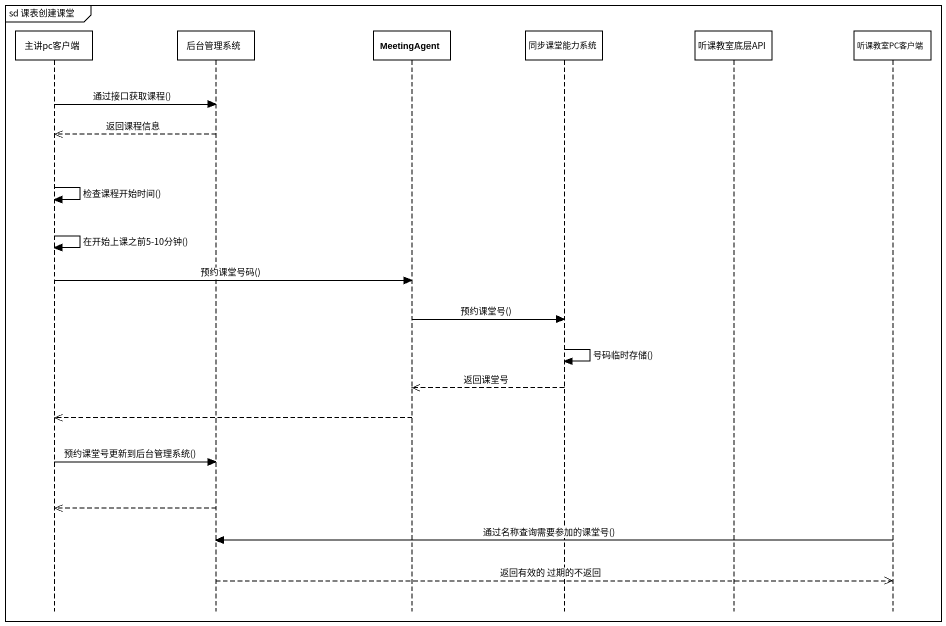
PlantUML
@startuml
mainframe sd 课表创建课堂
hide footbox
participant 主讲pc客户端
participant 后台管理系统
participant MeetingAgent
participant 同步课堂能力系统
participant 听课教室底层API
participant 听课教室PC客户端

主讲pc客户端 -> 后台管理系统 : 通过接口获取课程()
后台管理系统 -->> 主讲pc客户端 : 返回课程信息
主讲pc客户端 -> 主讲pc客户端 : 检查课程开始时间()
主讲pc客户端 -> 主讲pc客户端 : 在开始上课之前5-10分钟()
主讲pc客户端 -> MeetingAgent : 预约课堂号码()
MeetingAgent -> 同步课堂能力系统 : 预约课堂号()
同步课堂能力系统 -> 同步课堂能力系统 : 号码临时存储()
同步课堂能力系统 -->> MeetingAgent : 返回课堂号
MeetingAgent -->> 主讲pc客户端
主讲pc客户端 -> 后台管理系统 : 预约课堂号更新到后台管理系统()
后台管理系统 -->> 主讲pc客户端
听课教室PC客户端 -> 后台管理系统 : 通过名称查询需要参加的课堂号()
后台管理系统 -->> 听课教室PC客户端 : 返回有效的 过期的不返回
@enduml
